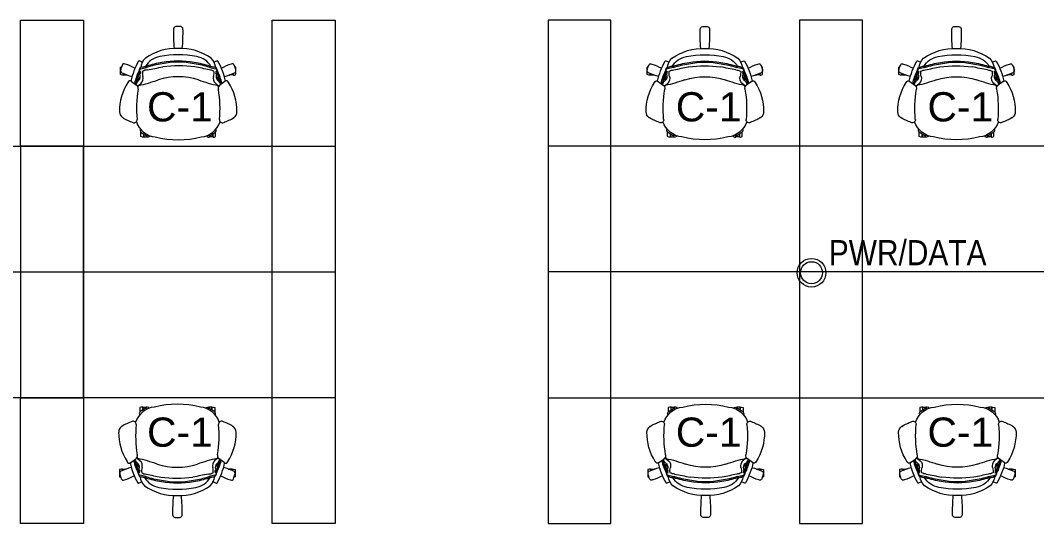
# Model space of a CAD drawing. Header units: inches. Extents: x 1 to 3921, y -2183 to 193.
# Drawn here: x 1347.1 to 1589.4, y -1172.4 to -1052.4 of the extents above; entities that cross this region are included whole.
import ezdxf

# ---------------------------------------------------------------- set-up
doc = ezdxf.new("R2010")
doc.units = ezdxf.units.IN
doc.header["$MEASUREMENT"] = 0
for name, color, linetype, lineweight in [('A-ANNO-NOTE', 131, 'Continuous', 20), ('A-FURN-NEW', 7, 'Continuous', 9), ('A-FURN-TAGS', 7, 'Continuous', 9), ('AFUFU-2D-CH', 7, 'Continuous', 9), ('Cougaar_Furn Plan_V01_1_dwg', 8, 'Continuous', 9), ('E-ELEC-FIXT-IDEN', 2, 'Continuous', 9)]:
    doc.layers.add(name, color=color, linetype=linetype, lineweight=lineweight)
doc.styles.add('Arial', font='arial.ttf', dxfattribs={"height": 6.966241})
doc.styles.add('Arial_9', font='arial.ttf', dxfattribs={"width": 0.85, "height": 6})

# ---------------------------------------------------------------- blocks, each defined once
blk = doc.blocks.new('Cougaar_Furn Plan_V01_1_dwg_task chr-2613224-New Construction - Tel_Data_Elec Plan')
at = {"layer": 'AFUFU-2D-CH'}
for p, q in [((-11.38, 1.54), (-10.18, 0.68)), ((-9.82, 2.01), (-9.51, 2.34)), ((9.35, 2.01), (9.03, 2.34)), ((10.9, 1.54), (9.7, 0.68)), ((-8.51, -11.02), (-8.49, -11.02)), ((8.03, -11.02), (8.02, -11.02))]:
    blk.add_line(p, q, dxfattribs=at)
at = {"layer": 'AFUFU-2D-CH', "flags": 128}
for points in [[(-13.36, 3.46), (-13.36, 3.11), (-13.4, 3.07), (-13.62, 3.07), (-13.99, 3.16), (-14.01, 3.2), (-14.01, 4.92), (-13.99, 4.96), (-13.75, 5.03)], [(12.88, 3.46), (12.88, 3.11), (12.92, 3.07), (13.14, 3.07), (13.51, 3.16), (13.53, 3.2), (13.53, 4.92), (13.51, 4.96), (13.27, 5.03)], [(-13.29, 3.43), (-13.29, 3.12), (-13.25, 3.08), (-12.62, 3.08), (-12.58, 3.12), (-12.58, 3.15)], [(-12.38, 3.07), (-12.47, 3.07), (-12.53, 3.13)], [(11.9, 3.07), (11.99, 3.07), (12.05, 3.13)], [(12.81, 3.43), (12.81, 3.12), (12.77, 3.08), (12.14, 3.08), (12.1, 3.12), (12.1, 3.15)], [(-10.28, 1.37), (-10.28, 1.37), (-10.28, 1.37), (-10.28, 1.37), (-10.28, 1.37)], [(-9.82, 0.15), (-9.72, 0.54), (-9.09, 1.11)], [(9.34, 0.15), (9.24, 0.54), (8.61, 1.11)], [(9.8, 1.37), (9.8, 1.37), (9.8, 1.37), (9.8, 1.37), (9.8, 1.37)], [(-8.51, -11.01), (-8.51, -11.67), (-8.55, -11.71), (-8.77, -11.71), (-9.14, -11.62), (-9.16, -11.58), (-9.16, -10.48)], [(-8.44, -11.05), (-8.44, -11.66), (-8.4, -11.7), (-7.77, -11.7), (-7.73, -11.66), (-7.73, -11.38)], [(-7.01, -11.4), (-7.01, -11.58), (-7.04, -11.62), (-7.4, -11.71), (-7.62, -11.71), (-7.66, -11.67), (-7.66, -11.37)], [(6.54, -11.4), (6.54, -11.58), (6.56, -11.62), (6.93, -11.71), (7.15, -11.71), (7.19, -11.67), (7.19, -11.37)], [(7.96, -11.05), (7.96, -11.66), (7.92, -11.7), (7.29, -11.7), (7.25, -11.66), (7.25, -11.38)], [(8.03, -11.01), (8.03, -11.67), (8.07, -11.71), (8.29, -11.71), (8.66, -11.62), (8.68, -11.58), (8.68, -10.48)]]:
    blk.add_lwpolyline(points, dxfattribs=at)
for points in [[(9.08, 6.42), (9.07, 6.42), (9.06, 6.42), (9.06, 6.42)], [(9.21, 6.36), (9.21, 6.36), (9.21, 6.36), (9.21, 6.36)], [(-8.17, -11.22), (-8.17, -11.22), (-8.17, -11.22), (-8.17, -11.22)], [(7.69, -11.22), (7.69, -11.22), (7.69, -11.22), (7.69, -11.22)]]:
    blk.add_lwpolyline(points, close=True, dxfattribs=at)
at = {"layer": 'AFUFU-2D-CH'}
for centre, radius, start, end in [((-0.72, 13.95), 0.658, 95.578, 168.1097), ((-0.24, 10.36), 4.28, 81.8902, 97.2976), ((0.25, 13.96), 0.648, 11.2382, 79.7345), ((38.98, 13.13), 40.36, 178.6382, 185.3084), ((-39.46, 13.13), 40.36, 354.6916, 1.3618), ((-0.77, -3.28), 12.68, 87.6181, 125.2009), ((-3.8, 2.6), 4.94, 99.7955, 149.3601), ((-0.24, -14.92), 22.82, 78.8813, 101.119), ((0.29, -3.28), 12.68, 54.7991, 92.3819), ((3.32, 2.6), 4.94, 30.6399, 80.2045), ((-9.36, 3.43), 4.68, 155.4374, 168.707), ((-13.13, 5.26), 0.496, 59.855, 166.5947), ((-28.89, -36.81), 45.41, 66.147, 69.3645), ((3.72, -1.49), 15.54, 149.6915, 168.4725), ((-9.57, 6.27), 0.151, 78.7089, 146.2298), ((-9.94, 4.73), 1.74, 49.2074, 76.6764), ((-8.74, 4.18), 0.8, 95.1355, 169.4715), ((-10.91, 15.17), 10.75, 279.1788, 286.925), ((-5.08, 4.21), 4.15, 136.3066, 171.3401), ((-11.15, 19.48), 14.69, 279.1698, 283.162), ((-0.21, -19.1), 25.44, 98.7194, 107.3894), ((-8.62, 4.95), 0.835, 355.7738, 15.4324), ((-0.73, -16.82), 22.82, 98.4709, 108.0048), ((-274.96, 1394.58), 1415.76, 280.88356, 281.03577), ((-0.27, -13.52), 19.65, 78.7774, 101.2226), ((-0.24, -13.23), 19.65, 78.7774, 101.2226), ((-0.1, -22.51), 27.77, 82.135, 97.9624), ((-0.3, -19.39), 25.44, 72.6106, 81.2806), ((-0.27, -19.1), 25.44, 72.6106, 81.2806), ((-9.36, -66.32), 72.51, 76.8265, 79.6201), ((8.14, 4.95), 0.835, 164.5676, 184.2262), ((10.43, 15.17), 10.75, 253.075, 260.8212), ((10.68, 19.48), 14.69, 256.838, 260.8302), ((4.6, 4.21), 4.15, 8.6599, 43.6934), ((9.46, 4.73), 1.74, 103.3236, 130.7926), ((8.26, 4.18), 0.8, 10.5285, 84.8645), ((9.09, 6.28), 0.142, 32.884, 103.8399), ((-4.2, -1.49), 15.54, 11.5275, 30.3085), ((28.41, -36.81), 45.41, 110.6355, 113.853), ((12.65, 5.26), 0.496, 13.4053, 120.145), ((8.88, 3.43), 4.68, 11.293, 24.5626), ((-13.4, 4.12), 0.59, 157.2242, 240.4539), ((-2.82, 28.68), 27.33, 246.561, 252.045), ((2.29, -1.98), 13.31, 153.1044, 166.8211), ((105.76, -27.9), 119.68, 164.5276, 165.8431), ((-18.74, 5.09), 9.32, 341.0709, 351.256), ((-10.64, 2.71), 1.36, 305.2307, 2.4509), ((-8.66, 4.02), 0.919, 160.5621, 179.5786), ((-8.7, 3.97), 0.887, 176.4919, 199.5681), ((-9.2, 4.25), 0.348, 177.008, 257.2382), ((-9.08, 4.06), 0.512, 103.7679, 156.5263), ((-9.15, 3.77), 0.393, 195.1587, 255.2249), ((-9.96, 2.85), 0.688, 311.7569, 353.1552), ((-12.79, 2.28), 3.54, 7.9385, 21.5302), ((-9.29, 3.86), 0.0489, 354.6079, 73.9614), ((-8.37, 3.67), 0.888, 167.6517, 196.5926), ((-9.24, 3.42), 0.023, 251.7678, 350.9393), ((-10.33, 2.31), 1.73, 315.7645, 14.0434), ((-6.15, 3.54), 2.63, 170.5454, 198.0009), ((-7.44, 1.4), 2.89, 93.9352, 116.7775), ((-0.24, -12.59), 15.25, 71.6442, 108.358), ((6.96, 1.4), 2.89, 63.2225, 86.0648), ((9.85, 2.31), 1.73, 165.9566, 224.2355), ((5.67, 3.54), 2.63, 341.9991, 9.4546), ((8.6, 4.06), 0.512, 23.4737, 76.2321), ((7.89, 3.67), 0.888, 343.4074, 12.3483), ((8.77, 3.42), 0.023, 189.0607, 288.2322), ((8.81, 3.86), 0.0489, 106.0386, 185.3921), ((8.67, 3.77), 0.393, 284.7751, 344.8413), ((8.72, 4.25), 0.348, 282.7618, 2.992), ((12.31, 2.28), 3.54, 158.4698, 172.0615), ((9.49, 2.85), 0.688, 186.8448, 228.2431), ((10.16, 2.71), 1.36, 177.5491, 234.7693), ((8.18, 4.02), 0.919, 0.4214, 19.4379), ((8.22, 3.97), 0.887, 340.4319, 3.5081), ((18.26, 5.09), 9.32, 188.744, 198.9291), ((-2.76, -1.98), 13.31, 13.1789, 26.8956), ((-106.24, -27.9), 119.68, 14.1569, 15.4724), ((2.34, 28.68), 27.33, 287.955, 293.439), ((12.92, 4.12), 0.59, 299.5461, 22.7758), ((-1.45, -5.56), 12.8, 147.5535, 180.6458), ((-11.73, 1.12), 0.548, 50.5859, 160.5928), ((28.65, -27.27), 48.13, 143.1349, 144.1853), ((-9.13, 0.89), 1.24, 157.6746, 179.9967), ((-9.86, 1.07), 0.55, 198.8446, 209.1233), ((-2.82, 28.68), 27.33, 254.1563, 254.6871), ((-7.51, 0.39), 2.94, 145.3114, 160.6545), ((-10.78, -0.11), 0.992, 346.657, 53.2163), ((-9.86, 1.07), 0.55, 250.5254, 284.1346), ((-9.87, 2.05), 0.0616, 164.5275, 314.873), ((-20.98, 48.46), 49.22, 283.2279, 288.8982), ((20.51, 48.46), 49.22, 251.1018, 256.7721), ((9.38, 1.07), 0.55, 255.8654, 289.4746), ((10.3, -0.11), 0.992, 126.7837, 193.343), ((9.39, 2.05), 0.0616, 225.127, 15.4725), ((-29.13, -27.27), 48.13, 35.8147, 36.8651), ((7.03, 0.39), 2.94, 19.3455, 34.6886), ((8.66, 0.89), 1.24, 0.0033, 22.3254), ((9.38, 1.07), 0.55, 330.8767, 341.1554), ((11.25, 1.12), 0.548, 19.4072, 129.4141), ((0.97, -5.56), 12.8, 359.3542, 32.4465), ((16.16, -4.84), 26.35, 170.1738, 185.8289), ((-16.63, -4.84), 26.35, 354.1711, 9.8262), ((-12.56, -5.7), 1.68, 180.1694, 236.6587), ((-6.61, 4.39), 13.39, 239.0957, 250.5365), ((6.13, 4.39), 13.39, 289.4635, 300.9043), ((12.08, -5.7), 1.68, 303.3413, 359.8306), ((-10.76, -7.6), 0.708, 244.223, 7.3984), ((-5.23, -6.47), 5.24, 197.6212, 264.7126), ((4.75, -6.47), 5.24, 275.2874, 342.3793), ((10.28, -7.6), 0.708, 172.6016, 295.777), ((-8.9, -10.15), 0.418, 138.7131, 230.9357), ((-5.78, -7), 4.85, 225.875, 240.5267), ((-7.53, -10.2), 1.2, 238.2374, 259.4043), ((-7.73, -10.96), 0.417, 266.4272, 319.2262), ((-0.24, 10), 22.37, 255.8423, 284.1576), ((7.25, -10.96), 0.417, 220.7738, 273.5728), ((7.06, -10.2), 1.2, 280.5957, 301.7626), ((5.3, -7), 4.85, 299.4733, 314.125), ((8.42, -10.15), 0.418, 309.0643, 41.2869)]:
    blk.add_arc(centre, radius, start, end, dxfattribs=at)
blk = doc.blocks.new('Cougaar_Furn Plan_V01_1_dwg_task chr-2613225-New Construction - Tel_Data_Elec Plan')
at = {"layer": 'AFUFU-2D-CH'}
for p, q in [((-11.38, 1.54), (-10.18, 0.68)), ((-9.82, 2.01), (-9.51, 2.34)), ((9.35, 2.01), (9.03, 2.34)), ((10.9, 1.54), (9.7, 0.68)), ((-8.51, -11.02), (-8.49, -11.02)), ((8.03, -11.02), (8.02, -11.02))]:
    blk.add_line(p, q, dxfattribs=at)
at = {"layer": 'AFUFU-2D-CH', "flags": 128}
for points in [[(-13.36, 3.46), (-13.36, 3.11), (-13.4, 3.07), (-13.62, 3.07), (-13.99, 3.16), (-14.01, 3.2), (-14.01, 4.92), (-13.99, 4.96), (-13.75, 5.03)], [(12.88, 3.46), (12.88, 3.11), (12.92, 3.07), (13.14, 3.07), (13.51, 3.16), (13.53, 3.2), (13.53, 4.92), (13.51, 4.96), (13.27, 5.03)], [(-13.29, 3.43), (-13.29, 3.12), (-13.25, 3.08), (-12.62, 3.08), (-12.58, 3.12), (-12.58, 3.15)], [(-12.38, 3.07), (-12.47, 3.07), (-12.53, 3.13)], [(11.9, 3.07), (11.99, 3.07), (12.05, 3.13)], [(12.81, 3.43), (12.81, 3.12), (12.77, 3.08), (12.14, 3.08), (12.1, 3.12), (12.1, 3.15)], [(-10.28, 1.37), (-10.28, 1.37), (-10.28, 1.37), (-10.28, 1.37), (-10.28, 1.37)], [(-9.82, 0.15), (-9.72, 0.54), (-9.09, 1.11)], [(9.34, 0.15), (9.24, 0.54), (8.61, 1.11)], [(9.8, 1.37), (9.8, 1.37), (9.8, 1.37), (9.8, 1.37), (9.8, 1.37)], [(-8.51, -11.01), (-8.51, -11.67), (-8.55, -11.71), (-8.77, -11.71), (-9.14, -11.62), (-9.16, -11.58), (-9.16, -10.48)], [(-8.44, -11.05), (-8.44, -11.66), (-8.4, -11.7), (-7.77, -11.7), (-7.73, -11.66), (-7.73, -11.38)], [(-7.01, -11.4), (-7.01, -11.58), (-7.04, -11.62), (-7.4, -11.71), (-7.62, -11.71), (-7.66, -11.67), (-7.66, -11.37)], [(6.54, -11.4), (6.54, -11.58), (6.56, -11.62), (6.93, -11.71), (7.15, -11.71), (7.19, -11.67), (7.19, -11.37)], [(7.96, -11.05), (7.96, -11.66), (7.92, -11.7), (7.29, -11.7), (7.25, -11.66), (7.25, -11.38)], [(8.03, -11.01), (8.03, -11.67), (8.07, -11.71), (8.29, -11.71), (8.66, -11.62), (8.68, -11.58), (8.68, -10.48)]]:
    blk.add_lwpolyline(points, dxfattribs=at)
for points in [[(9.08, 6.42), (9.07, 6.42), (9.06, 6.42), (9.06, 6.42)], [(9.21, 6.36), (9.21, 6.36), (9.21, 6.36), (9.21, 6.36)], [(-8.17, -11.22), (-8.17, -11.22), (-8.17, -11.22), (-8.17, -11.22)], [(7.69, -11.22), (7.69, -11.22), (7.69, -11.22), (7.69, -11.22)]]:
    blk.add_lwpolyline(points, close=True, dxfattribs=at)
at = {"layer": 'AFUFU-2D-CH'}
for centre, radius, start, end in [((-0.72, 13.95), 0.658, 95.578, 168.1097), ((-0.24, 10.36), 4.28, 81.8902, 97.2976), ((0.25, 13.96), 0.648, 11.2382, 79.7345), ((38.98, 13.13), 40.36, 178.6382, 185.3084), ((-39.46, 13.13), 40.36, 354.6916, 1.3618), ((-0.77, -3.28), 12.68, 87.6181, 125.2009), ((-3.8, 2.6), 4.94, 99.7955, 149.3601), ((-0.24, -14.92), 22.82, 78.8813, 101.119), ((0.29, -3.28), 12.68, 54.7991, 92.3819), ((3.32, 2.6), 4.94, 30.6399, 80.2045), ((-9.36, 3.43), 4.68, 155.4374, 168.707), ((-13.13, 5.26), 0.496, 59.855, 166.5947), ((-28.89, -36.81), 45.41, 66.147, 69.3645), ((3.72, -1.49), 15.54, 149.6915, 168.4725), ((-9.57, 6.27), 0.151, 78.7089, 146.2298), ((-9.94, 4.73), 1.74, 49.2074, 76.6764), ((-8.74, 4.18), 0.8, 95.1355, 169.4715), ((-10.91, 15.17), 10.75, 279.1788, 286.925), ((-5.08, 4.21), 4.15, 136.3066, 171.3401), ((-11.15, 19.48), 14.69, 279.1698, 283.162), ((-0.21, -19.1), 25.44, 98.7194, 107.3894), ((-8.62, 4.95), 0.835, 355.7738, 15.4324), ((-0.73, -16.82), 22.82, 98.4709, 108.0048), ((-274.96, 1394.58), 1415.76, 280.88356, 281.03577), ((-0.27, -13.52), 19.65, 78.7774, 101.2226), ((-0.24, -13.23), 19.65, 78.7774, 101.2226), ((-0.1, -22.51), 27.77, 82.135, 97.9624), ((-0.3, -19.39), 25.44, 72.6106, 81.2806), ((-0.27, -19.1), 25.44, 72.6106, 81.2806), ((-9.36, -66.32), 72.51, 76.8265, 79.6201), ((8.14, 4.95), 0.835, 164.5676, 184.2262), ((10.43, 15.17), 10.75, 253.075, 260.8212), ((10.68, 19.48), 14.69, 256.838, 260.8302), ((4.6, 4.21), 4.15, 8.6599, 43.6934), ((9.46, 4.73), 1.74, 103.3236, 130.7926), ((8.26, 4.18), 0.8, 10.5285, 84.8645), ((9.09, 6.28), 0.142, 32.884, 103.8399), ((-4.2, -1.49), 15.54, 11.5275, 30.3085), ((28.41, -36.81), 45.41, 110.6355, 113.853), ((12.65, 5.26), 0.496, 13.4053, 120.145), ((8.88, 3.43), 4.68, 11.293, 24.5626), ((-13.4, 4.12), 0.59, 157.2242, 240.4539), ((-2.82, 28.68), 27.33, 246.561, 252.045), ((2.29, -1.98), 13.31, 153.1044, 166.8211), ((105.76, -27.9), 119.68, 164.5276, 165.8431), ((-18.74, 5.09), 9.32, 341.0709, 351.256), ((-10.64, 2.71), 1.36, 305.2307, 2.4509), ((-8.66, 4.02), 0.919, 160.5621, 179.5786), ((-8.7, 3.97), 0.887, 176.4919, 199.5681), ((-9.2, 4.25), 0.348, 177.008, 257.2382), ((-9.08, 4.06), 0.512, 103.7679, 156.5263), ((-9.15, 3.77), 0.393, 195.1587, 255.2249), ((-9.96, 2.85), 0.688, 311.7569, 353.1552), ((-12.79, 2.28), 3.54, 7.9385, 21.5302), ((-9.29, 3.86), 0.0489, 354.6079, 73.9614), ((-8.37, 3.67), 0.888, 167.6517, 196.5926), ((-9.24, 3.42), 0.023, 251.7678, 350.9393), ((-10.33, 2.31), 1.73, 315.7645, 14.0434), ((-6.15, 3.54), 2.63, 170.5454, 198.0009), ((-7.44, 1.4), 2.89, 93.9352, 116.7775), ((-0.24, -12.59), 15.25, 71.6442, 108.358), ((6.96, 1.4), 2.89, 63.2225, 86.0648), ((9.85, 2.31), 1.73, 165.9566, 224.2355), ((5.67, 3.54), 2.63, 341.9991, 9.4546), ((8.6, 4.06), 0.512, 23.4737, 76.2321), ((7.89, 3.67), 0.888, 343.4074, 12.3483), ((8.77, 3.42), 0.023, 189.0607, 288.2322), ((8.81, 3.86), 0.0489, 106.0386, 185.3921), ((8.67, 3.77), 0.393, 284.7751, 344.8413), ((8.72, 4.25), 0.348, 282.7618, 2.992), ((12.31, 2.28), 3.54, 158.4698, 172.0615), ((9.49, 2.85), 0.688, 186.8448, 228.2431), ((10.16, 2.71), 1.36, 177.5491, 234.7693), ((8.18, 4.02), 0.919, 0.4214, 19.4379), ((8.22, 3.97), 0.887, 340.4319, 3.5081), ((18.26, 5.09), 9.32, 188.744, 198.9291), ((-2.76, -1.98), 13.31, 13.1789, 26.8956), ((-106.24, -27.9), 119.68, 14.1569, 15.4724), ((2.34, 28.68), 27.33, 287.955, 293.439), ((12.92, 4.12), 0.59, 299.5461, 22.7758), ((-1.45, -5.56), 12.8, 147.5535, 180.6458), ((-11.73, 1.12), 0.548, 50.5859, 160.5928), ((28.65, -27.27), 48.13, 143.1349, 144.1853), ((-9.13, 0.89), 1.24, 157.6746, 179.9967), ((-9.86, 1.07), 0.55, 198.8446, 209.1233), ((-2.82, 28.68), 27.33, 254.1563, 254.6871), ((-7.51, 0.39), 2.94, 145.3114, 160.6545), ((-10.78, -0.11), 0.992, 346.657, 53.2163), ((-9.86, 1.07), 0.55, 250.5254, 284.1346), ((-9.87, 2.05), 0.0616, 164.5275, 314.873), ((-20.98, 48.46), 49.22, 283.2279, 288.8982), ((20.51, 48.46), 49.22, 251.1018, 256.7721), ((9.38, 1.07), 0.55, 255.8654, 289.4746), ((10.3, -0.11), 0.992, 126.7837, 193.343), ((9.39, 2.05), 0.0616, 225.127, 15.4725), ((-29.13, -27.27), 48.13, 35.8147, 36.8651), ((7.03, 0.39), 2.94, 19.3455, 34.6886), ((8.66, 0.89), 1.24, 0.0033, 22.3254), ((9.38, 1.07), 0.55, 330.8767, 341.1554), ((11.25, 1.12), 0.548, 19.4072, 129.4141), ((0.97, -5.56), 12.8, 359.3542, 32.4465), ((16.16, -4.84), 26.35, 170.1738, 185.8289), ((-16.63, -4.84), 26.35, 354.1711, 9.8262), ((-12.56, -5.7), 1.68, 180.1694, 236.6587), ((-6.61, 4.39), 13.39, 239.0957, 250.5365), ((6.13, 4.39), 13.39, 289.4635, 300.9043), ((12.08, -5.7), 1.68, 303.3413, 359.8306), ((-10.76, -7.6), 0.708, 244.223, 7.3984), ((-5.23, -6.47), 5.24, 197.6212, 264.7126), ((4.75, -6.47), 5.24, 275.2874, 342.3793), ((10.28, -7.6), 0.708, 172.6016, 295.777), ((-8.9, -10.15), 0.418, 138.7131, 230.9357), ((-5.78, -7), 4.85, 225.875, 240.5267), ((-7.53, -10.2), 1.2, 238.2374, 259.4043), ((-7.73, -10.96), 0.417, 266.4272, 319.2262), ((-0.24, 10), 22.37, 255.8423, 284.1576), ((7.25, -10.96), 0.417, 220.7738, 273.5728), ((7.06, -10.2), 1.2, 280.5957, 301.7626), ((5.3, -7), 4.85, 299.4733, 314.125), ((8.42, -10.15), 0.418, 309.0643, 41.2869)]:
    blk.add_arc(centre, radius, start, end, dxfattribs=at)
blk = doc.blocks.new('Cougaar_Furn Plan_V01_1_dwg-2613217-New Construction - Tel_Data_Elec Plan')
at = {"layer": 'A-FURN-NEW'}
for p, q in [((1234.68, -1112.97), (1414.68, -1112.97)), ((1339.68, -1112.97), (1354.68, -1112.97)), ((1399.68, -1112.97), (1414.68, -1112.97)), ((1480.44, -1112.97), (1465.44, -1112.97)), ((1645.44, -1112.97), (1465.44, -1112.97)), ((1540.44, -1112.97), (1525.44, -1112.97))]:
    blk.add_line(p, q, dxfattribs=at)
at = {"layer": 'A-FURN-NEW', "flags": 128}
for points in [[(1339.68, -1082.97), (1339.68, -1052.97), (1354.68, -1052.97), (1354.68, -1172.97), (1339.68, -1172.97), (1339.68, -1142.97)], [(1399.68, -1082.97), (1399.68, -1052.97), (1414.68, -1052.97), (1414.68, -1172.97), (1399.68, -1172.97), (1399.68, -1142.97)], [(1480.44, -1082.97), (1480.44, -1052.97), (1465.44, -1052.97), (1465.44, -1172.97), (1480.44, -1172.97), (1480.44, -1142.97)], [(1540.44, -1082.97), (1540.44, -1052.97), (1525.44, -1052.97), (1525.44, -1172.97), (1540.44, -1172.97), (1540.44, -1142.97)], [(1414.68, -1142.97), (1234.68, -1142.97), (1234.68, -1082.97), (1414.68, -1082.97)], [(1465.44, -1142.97), (1645.44, -1142.97), (1645.44, -1082.97), (1465.44, -1082.97)]]:
    blk.add_lwpolyline(points, dxfattribs=at)
for points in [[(1339.68, -1082.97), (1339.68, -1142.97), (1354.68, -1142.97), (1354.68, -1082.97)], [(1399.68, -1082.97), (1414.68, -1082.97), (1414.68, -1142.97), (1399.68, -1142.97)], [(1480.44, -1082.97), (1465.44, -1082.97), (1465.44, -1142.97), (1480.44, -1142.97)], [(1540.44, -1082.97), (1525.44, -1082.97), (1525.44, -1142.97), (1540.44, -1142.97)]]:
    blk.add_lwpolyline(points, close=True, dxfattribs=at)
blk.add_blockref('Cougaar_Furn Plan_V01_1_dwg_task chr-2613225-New Construction - Tel_Data_Elec Plan', (1377.52, -1069.08))
at = {"extrusion": (0, 0, -1), "zscale": -1}
for p in [(-1502.6, -1069.08), (-1562.6, -1069.08)]:
    blk.add_blockref('Cougaar_Furn Plan_V01_1_dwg_task chr-2613224-New Construction - Tel_Data_Elec Plan', p, dxfattribs=at)
at = {"rotation": 180}
blk.add_blockref('Cougaar_Furn Plan_V01_1_dwg_task chr-2613225-New Construction - Tel_Data_Elec Plan', (1376.84, -1156.87), dxfattribs=at)
at = {"extrusion": (0, 0, -1), "zscale": -1, "rotation": 180}
for p in [(-1503.28, -1156.87), (-1563.28, -1156.87)]:
    blk.add_blockref('Cougaar_Furn Plan_V01_1_dwg_task chr-2613224-New Construction - Tel_Data_Elec Plan', p, dxfattribs=at)
at = {"layer": 'A-FURN-TAGS', "char_height": 6.966, "width": 18.6776, "attachment_point": 1, "line_spacing_factor": 0.941778, "style": 'Arial'}
for insert in [(1369.84, -1070.11), (1495.91, -1070.11), (1555.91, -1070.11), (1369.84, -1147.67), (1495.91, -1147.67), (1555.91, -1147.67)]:
    blk.add_mtext('C-1', dxfattribs=dict(at, insert=insert))

msp = doc.modelspace()

# ---------------------------------------------------------------- linework, layer by layer
at = {"layer": 'A-ANNO-NOTE'}
for radius in [3.42, 2.62]:
    msp.add_circle((1535.71, -1112.61), radius, dxfattribs=at)

# ---------------------------------------------------------------- block references
at = {"layer": 'Cougaar_Furn Plan_V01_1_dwg', "color": 7}
msp.add_blockref('Cougaar_Furn Plan_V01_1_dwg-2613217-New Construction - Tel_Data_Elec Plan', (7.44, 0.54), dxfattribs=at)

# ---------------------------------------------------------------- texts
at = {"layer": 'E-ELEC-FIXT-IDEN', "insert": (1539.83, -1104.82), "char_height": 6, "width": 47.9043, "attachment_point": 1, "style": 'Arial_9'}
msp.add_mtext('PWR/DATA', dxfattribs=at)

doc.saveas('drawing.dxf')
